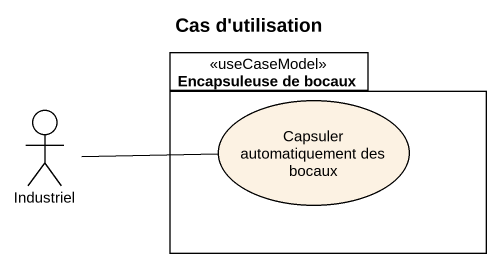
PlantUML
@startuml
title Cas d'utilisation
package "Encapsuleuse de bocaux" as Encapsuleuse_de_bocaux <<useCaseModel>> {
  usecase "Capsuler automatiquement des bocaux" as Capsuler_automatiquement
}
actor Industriel
Industriel -right- Capsuler_automatiquement
@enduml
